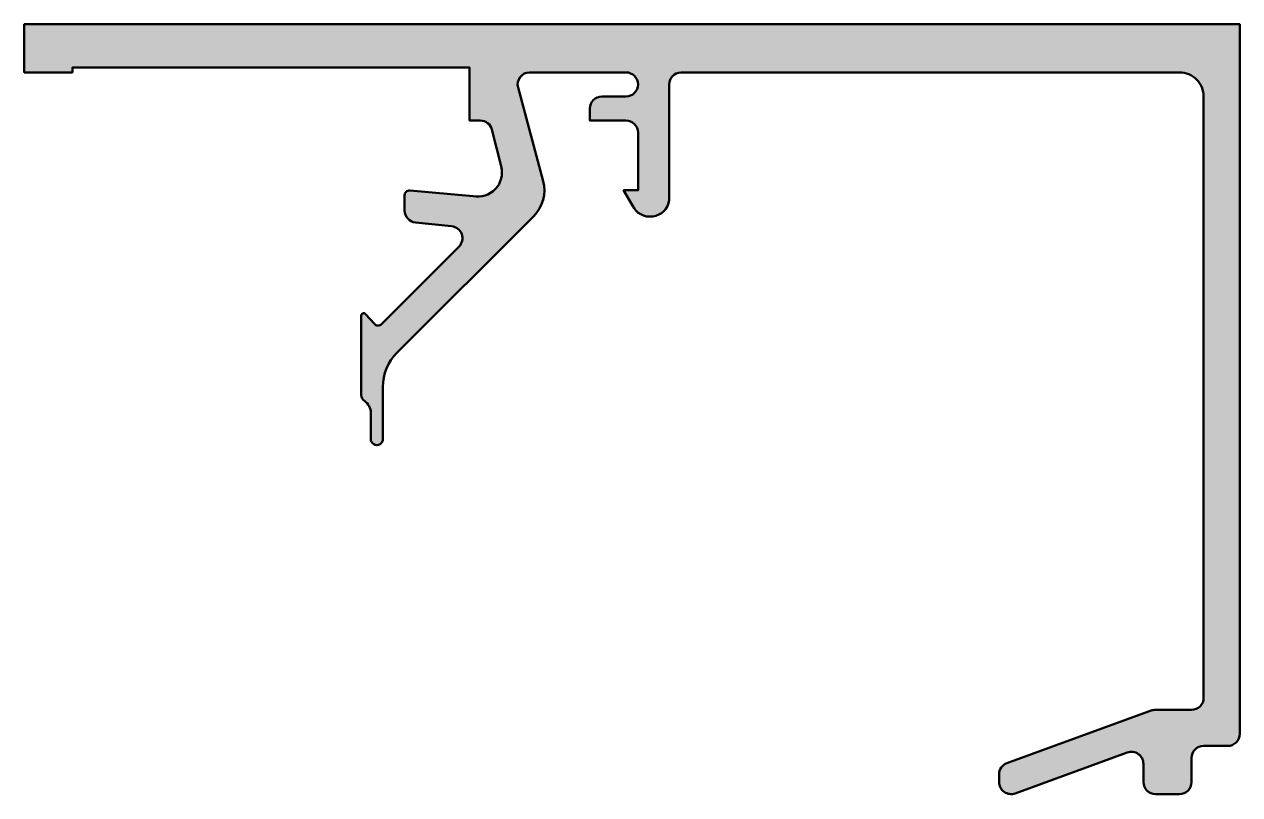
# Model space of a CAD drawing. Extents: x 0.5 to 51, y -32 to 0.
import ezdxf

# ---------------------------------------------------------------- set-up
doc = ezdxf.new("R2010")
doc.units = 0
doc.layers.add('0S-Alu contour', color=7, linetype='Continuous', lineweight=50)
doc.layers.add('0S-Alu hatch', color=252, linetype='Continuous', lineweight=25)

# ---------------------------------------------------------------- blocks, each defined once
blk = doc.blocks.new('462660__9591117C_7525_4551_BEAA_2B2852A90F7B_')
at = {"layer": '0S-Alu hatch'}
h = blk.add_hatch(color=256, dxfattribs=at)
edge = h.paths.add_edge_path()
edge.add_line((2.499969482421875, -2), (0.4999847412109375, -2))
edge.add_line((0.4999847412109375, -2), (0.4999847412109376, 0))
edge.add_line((0.4999847412109376, 0), (51.00030309251361, 3.6e-15))
edge.add_line((51.00030309251361, 3.6e-15), (51.00030309251361, -29.49999949375825))
edge.add_ellipse((50.5003030925136, -29.49999949375825), major_axis=(-0.5000000000000071, 0), ratio=1, start_angle=89.9999999999992, end_angle=180, ccw=False)
edge.add_line((50.5003030925136, -29.99999949375825), (49.50033361009175, -29.99999949375826))
edge.add_arc((49.50030297783046, -30.49996886149692), 0.499969368677061, 89.99648958636253, 180.0035104136661)
edge.add_line((49.00033361009178, -30.49999949375847), (49.00033361009178, -31.49999949375826))
edge.add_ellipse((48.50023911863341, -31.49990500229988), major_axis=(-0.5000945003853186, 0), ratio=1, start_angle=90.01082587749607, end_angle=179.9891741224759, ccw=False)
edge.add_line((48.50033361009179, -31.99999949375825), (47.50033361009175, -31.99999949375826))
edge.add_ellipse((47.50036553016079, -31.49996757368926), major_axis=(-0.5000319210878281, 0), ratio=1, start_angle=0.0036575370049263256, end_angle=89.99634246302702, ccw=False)
edge.add_line((47.00033361009178, -31.49999949375857), (47.00033361009177, -30.74398753086763))
edge.add_arc((46.49993500377851, -30.74439793880874), 0.50039877461374, 0.0469918128013443, 109.9360961587617)
edge.add_line((46.32931310227929, -30.27398631016451), (41.67135411790429, -31.97033640782077))
edge.add_ellipse((41.50069687204359, -31.4999752830784), major_axis=(-0.5003633512095677, 0), ratio=1, start_angle=0.03422298337028451, end_angle=109.9418727277399, ccw=False)
edge.add_line((41.00033361009177, -31.5002741519615), (41.00033361009177, -31.18124339024262))
edge.add_ellipse((41.50094431538087, -31.18155385401002), major_axis=(-0.5006108015592474, 0), ratio=1, start_angle=290.0464989106015, end_angle=359.96446687794975, ccw=False)
edge.add_line((41.32934361985738, -30.71127268711765), (47.32027989915433, -28.52987620274261))
edge.add_ellipse((47.49226809442705, -29.00995657740941), major_axis=(-0.5099579447889531, 0), ratio=1, start_angle=270.105294779125, end_angle=289.7099997181166, ccw=False)
edge.add_line((47.49133092454488, -28.49999949375826), (49.0003183513024, -28.49999949375825))
edge.add_arc((49.00031835130242, -27.99999949375828), 0.4999999999999716, 269.9999999999976, 360)
edge.add_line((49.50031835130239, -27.99999949375828), (49.50031835130269, -2.99995897289574))
edge.add_arc((48.50031835130268, -2.999958972895732), 1.000000000000007, 0, 90.0014635741538)
edge.add_line((48.50029280711485, -1.99995897322198), (27.77902221679686, -2.00048828125))
edge.add_arc((27.79806723262324, -2.498204101586345), 0.4980800642877687, 92.19134468570739, 180.0907403920862)
edge.add_line((27.29998779296874, -2.498992919921875), (27.29999923706055, -7.312195777893061))
edge.add_ellipse((26.5009198319285, -7.188229034208612), major_axis=(-0.8086381448125654, 0), ratio=1, start_angle=25.097462413265475, end_angle=171.1816044714451, ccw=False)
edge.add_line((25.76862716674805, -7.531220436096198), (25.40000534057618, -6.89999485015869))
edge.add_line((25.40000534057618, -6.89999485015869), (26.0000114440918, -6.899994850158692))
edge.add_line((26.0000114440918, -6.899994850158692), (26.0000114440918, -4.499988555908195))
edge.add_arc((25.50027238181309, -4.499727618186904), 0.4997391304027451, 359.9700831295416, 450.0299168704548)
edge.add_line((25.5000114440918, -3.999988555908202), (24.0000114440918, -3.999988555908203))
edge.add_line((24.0000114440918, -3.999988555908203), (24.0000114440918, -3.499988555908203))
edge.add_ellipse((24.49974971047658, -3.499726822292981), major_axis=(-0.4997383349251373, 0), ratio=1, start_angle=-90.03000816856837, end_angle=0.030008168568997462, ccw=False)
edge.add_line((24.5000114440918, -2.999988555908203), (25.5000114440918, -2.999988555908203))
edge.add_arc((25.5000114440918, -2.499994277954101), 0.4999942779541016, 270.0000000000004, 450.0000000000004)
edge.add_line((25.5000114440918, -2), (21.49710083007813, -2))
edge.add_arc((21.49774803856415, -2.500442203135967), 0.5004426216444854, 90.07409905441205, 194.8852375477001)
edge.add_line((21.01409912109375, -2.628997802734379), (22.05654020895025, -6.52072796740209))
edge.add_ellipse((20.6076193753221, -6.908836738081526), major_axis=(-1.499999999999999, 0), ratio=1, start_angle=135.0082114073573, end_angle=194.9952627245846, ccw=False)
edge.add_line((21.66843154588221, -7.969344889295626), (15.98561390869514, -13.65379163843211))
edge.add_arc((17.40003013610861, -15.06780250671757), 1.999999999999986, 135.0082114073572, 180)
edge.add_line((15.40003013610862, -15.06780250671757), (15.4000301361084, -17.230321407318))
edge.add_ellipse((15.15003776550282, -17.2458542256303), major_axis=(-0.2504744573918138, 0), ratio=1, start_angle=-3.5553978342830987, end_angle=183.5553978342814, ccw=False)
edge.add_line((14.90004539489723, -17.230321407318), (14.9000456383535, -16.15813449597782))
edge.add_arc((14.30001053353164, -16.15815312626844), 0.6000351051110826, 0.0017789576067619, 56.25113372486685)
edge.add_ellipse((14.8000362429199, -15.40979660285184), major_axis=(-0.3000000032960988, 0), ratio=1, start_angle=0, end_angle=56.249341544737376, ccw=False)
edge.add_line((14.5000362396238, -15.40979660285184), (14.50003623962425, -12.11160717594726))
edge.add_ellipse((14.60003623962422, -12.11160717594714), major_axis=(-0.0999999999999712, 0), ratio=1, start_angle=222.1440459660912, end_angle=360, ccw=False)
edge.add_line((14.67418226294853, -12.0445074946872), (15.04684302040777, -12.45630249424414))
edge.add_arc((15.19666459461723, -12.32071896023132), 0.20206285852181, 222.1440459660666, 314.9457244906462)
edge.add_line((15.33940919972836, -12.46373426188002), (18.5581766858539, -9.244997070749529))
edge.add_arc((18.20462495909219, -8.89144201633253), 0.4999999999999976, 314.9997303651888, 444.061073273559)
edge.add_line((18.25635911591787, -8.394125641157196), (16.75633239746094, -8.238082885742191))
edge.add_ellipse((16.80139228170946, -7.739089835725788), major_axis=(-0.5010234097656134, 0), ratio=1, start_angle=0.0715581253361961, end_angle=84.84009281260933, ccw=False)
edge.add_line((16.30036926269531, -7.739715576171883), (16.30036926269532, -7.109725952148425))
edge.add_ellipse((16.50032924728729, -7.109955279468159), major_axis=(-0.1999601160957941, 0), ratio=1, start_angle=265.11724982334187, end_angle=359.93428944388745, ccw=False)
edge.add_line((16.51734924316406, -6.910720825195314), (19.14703369140622, -7.140594482421869))
edge.add_arc((19.34723133028628, -6.162295882190793), 0.9985726041842085, 258.4347477370067, 375.0294322790906)
edge.add_line((20.31164550781251, -5.903350830078119), (19.92764282226563, -4.371093750000005))
edge.add_arc((19.44603223201999, -4.498065809519941), 0.4980669277672281, 14.76942042510418, 90.1214123277683)
edge.add_line((19.44497680664063, -4), (19, -4))
edge.add_line((19, -4), (19, -1.79998779296875))
edge.add_line((19, -1.79998779296875), (2.499969482421875, -1.79998779296875))
edge.add_line((2.499969482421875, -1.79998779296875), (2.499969482421875, -2))
at = {"layer": '0S-Alu contour', "color": 7}
for points in [[(2.499969482421875, -2), (0.4999847412109375, -2), (0.4999847412109376, 0), (51.00030309251361, 3.6e-15), (51.00030309251361, -29.49999949375825)], [(19.44497680664063, -4), (19, -4), (19, -1.79998779296875), (2.499969482421875, -1.79998779296875), (2.499969482421875, -2)], [(25.5000114440918, -2), (21.49710083007813, -2)], [(48.50029280711485, -1.99995897322198), (27.77902221679686, -2.00048828125)], [(27.29998779296874, -2.498992919921875), (27.29999923706055, -7.312195777893061)], [(21.01409912109375, -2.628997802734379), (22.05654020895025, -6.52072796740209)], [(24.5000114440918, -2.999988555908203), (25.5000114440918, -2.999988555908203)], [(49.50031835130239, -27.99999949375828), (49.50031835130269, -2.99995897289574)], [(25.5000114440918, -3.999988555908202), (24.0000114440918, -3.999988555908203), (24.0000114440918, -3.499988555908203)], [(20.31164550781251, -5.903350830078119), (19.92764282226563, -4.371093750000005)], [(25.76862716674805, -7.531220436096198), (25.40000534057618, -6.89999485015869), (26.0000114440918, -6.899994850158692), (26.0000114440918, -4.499988555908195)], [(16.51734924316406, -6.910720825195314), (19.14703369140622, -7.140594482421869)], [(16.30036926269531, -7.739715576171883), (16.30036926269532, -7.109725952148425)], [(21.66843154588221, -7.969344889295626), (15.98561390869514, -13.65379163843211)], [(18.25635911591787, -8.394125641157196), (16.75633239746094, -8.238082885742191)], [(15.33940919972836, -12.46373426188002), (18.5581766858539, -9.244997070749529)], [(14.5000362396238, -15.40979660285184), (14.50003623962425, -12.11160717594726)], [(14.67418226294853, -12.0445074946872), (15.04684302040777, -12.45630249424414)], [(15.40003013610862, -15.06780250671757), (15.4000301361084, -17.230321407318)], [(14.90004539489723, -17.230321407318), (14.9000456383535, -16.15813449597782)], [(41.32934361985738, -30.71127268711765), (47.32027989915433, -28.52987620274261)], [(47.49133092454488, -28.49999949375826), (49.0003183513024, -28.49999949375825)], [(46.32931310227929, -30.27398631016451), (41.67135411790429, -31.97033640782077)], [(50.5003030925136, -29.99999949375825), (49.50033361009175, -29.99999949375826)], [(47.00033361009178, -31.49999949375857), (47.00033361009177, -30.74398753086763)], [(49.00033361009178, -30.49999949375847), (49.00033361009178, -31.49999949375826)], [(41.00033361009177, -31.5002741519615), (41.00033361009177, -31.18124339024262)], [(48.50033361009179, -31.99999949375825), (47.50033361009175, -31.99999949375826)]]:
    blk.add_lwpolyline(points, dxfattribs=at)
for centre, radius, start, end in [((21.49774803856415, -2.500442203135967), 0.5004426216444854, 90.07409905441205, 194.8852375477001), ((25.5000114440918, -2.499994277954101), 0.4999942779541016, 270.0000000000004, 90.0000000000004), ((27.79806723262324, -2.498204101586345), 0.4980800642877687, 92.19134468570739, 180.0907403920862), ((48.50031835130268, -2.999958972895732), 1.000000000000007, 0, 90.0014635741538), ((19.44603223201999, -4.498065809519941), 0.4980669277672281, 14.76942042510418, 90.1214123277683), ((25.50027238181309, -4.499727618186904), 0.4997391304027451, 359.9700831295416, 90.02991687045478), ((19.34723133028628, -6.162295882190793), 0.9985726041842085, 258.4347477370067, 15.02943227909058), ((18.20462495909219, -8.89144201633253), 0.4999999999999976, 314.9997303651888, 84.06107327355902), ((15.19666459461723, -12.32071896023132), 0.20206285852181, 222.1440459660666, 314.9457244906462), ((17.40003013610861, -15.06780250671757), 1.999999999999986, 135.0082114073572, 180), ((14.30001053353164, -16.15815312626844), 0.6000351051110826, 0.0017789576067619, 56.25113372486685), ((49.00031835130242, -27.99999949375828), 0.4999999999999716, 269.9999999999976, 0), ((46.49993500377851, -30.74439793880874), 0.50039877461374, 0.0469918128013443, 109.9360961587617), ((49.50030297783046, -30.49996886149692), 0.499969368677061, 89.99648958636253, 180.0035104136661)]:
    blk.add_arc(centre, radius, start, end, dxfattribs=at)
at = {"layer": '0S-Alu contour', "color": 7, "extrusion": (0, 0, -1)}
for centre, radius, start, end in [((-24.49974971047658, -3.499726822292981), 0.4997383349251373, 359.969991831431, 90.03000816856839), ((-20.6076193753221, -6.908836738081526), 1.499999999999999, 165.0047372754154, 224.9917885926427), ((-16.50032924728729, -7.109955279468159), 0.1999601160957941, 0.0657105561125615, 94.88275017665815), ((-26.5009198319285, -7.188229034208612), 0.8086381448125654, 188.8183955285549, 334.9025375867345), ((-16.80139228170946, -7.739089835725788), 0.5010234097656134, 275.1599071873907, 359.9284418746638), ((-14.60003623962422, -12.11160717594714), 0.0999999999999712, 0, 137.8559540339088), ((-14.8000362429199, -15.40979660285184), 0.3000000032960988, 303.7506584552626, 0), ((-15.15003776550282, -17.2458542256303), 0.2504744573918138, 176.4446021657186, 3.555397834283019), ((-47.49226809442705, -29.00995657740941), 0.5099579447889531, 70.29000028188344, 89.89470522087497), ((-50.5003030925136, -29.49999949375825), 0.5000000000000071, 180, 270.0000000000008), ((-41.50094431538087, -31.18155385401002), 0.5006108015592474, 0.0355331220502748, 69.9535010893985), ((-41.50069687204359, -31.4999752830784), 0.5003633512095677, 250.0581272722601, 359.9657770166297), ((-47.50036553016079, -31.49996757368926), 0.5000319210878281, 270.003657536973, 359.9963424629951), ((-48.50023911863341, -31.49990500229988), 0.5000945003853186, 180.0108258775241, 269.9891741225039)]:
    blk.add_arc(centre, radius, start, end, dxfattribs=at)
blk = doc.blocks.new('462660__E5DE9E77_B837_43F1_9B6B_3DC477042C79_')
at = {"layer": '0S-Alu contour', "color": 7}
blk.add_blockref('462660__9591117C_7525_4551_BEAA_2B2852A90F7B_', (0, 0), dxfattribs=at)

msp = doc.modelspace()

# ---------------------------------------------------------------- block references
at = {"layer": '0S-Alu contour', "color": 7}
msp.add_blockref('462660__E5DE9E77_B837_43F1_9B6B_3DC477042C79_', (0, 0), dxfattribs=at)

doc.saveas('drawing.dxf')
